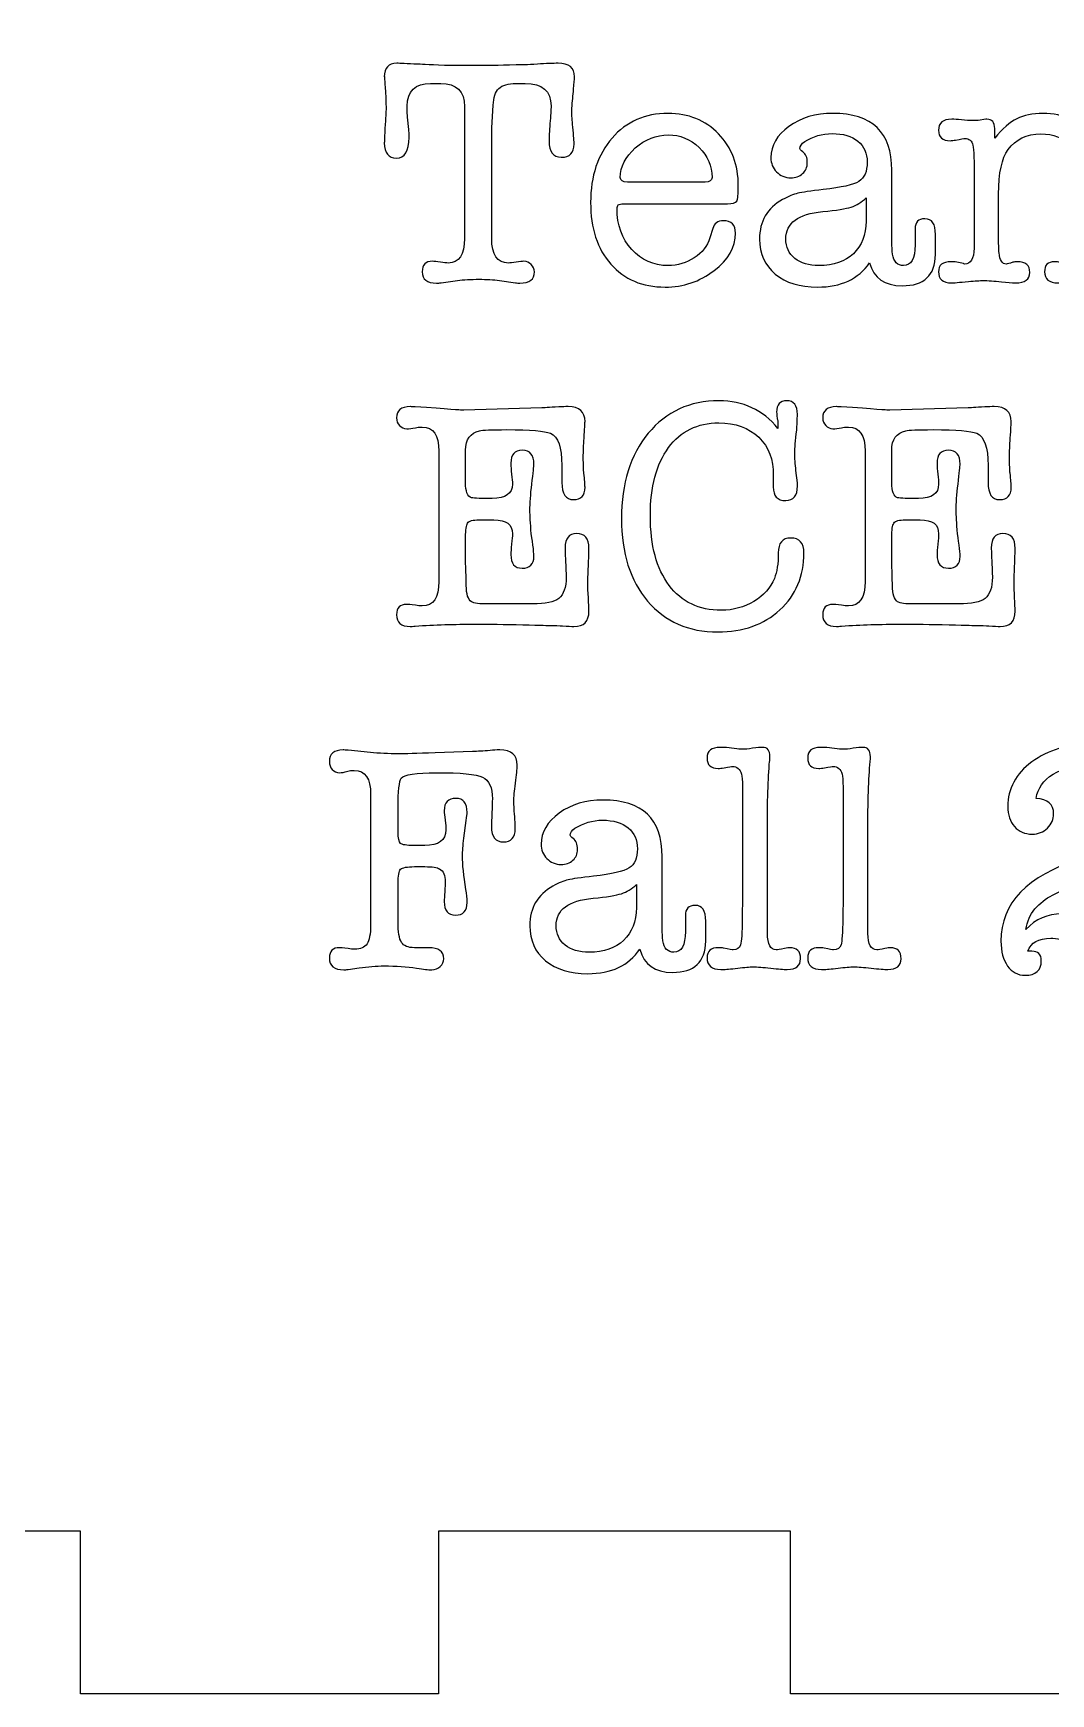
# Model space of a CAD drawing. Extents: x 0.2 to 23.8, y -15.9 to -0.1.
# Drawn here: x 7.492 to 8.274, y -12.626 to -11.35 of the extents above; entities that cross this region are included whole.
import ezdxf

# ---------------------------------------------------------------- set-up
doc = ezdxf.new("R2010")
doc.units = 0
doc.layers.add('LAYER_1', color=7, linetype='CONTINUOUS')

# ---------------------------------------------------------------- blocks, each defined once
blk = doc.blocks.new('BLOCK_30')
at = {"layer": 'LAYER_1', "color": 250}
for points, knots in [([(7.8447, -11.5076), (7.8447, -11.5202), (7.849, -11.5264), (7.8575, -11.5264), (7.8588, -11.5264), (7.8608, -11.5262), (7.8635, -11.5258), (7.8662, -11.5254), (7.8682, -11.5251), (7.8695, -11.5251), (7.8717, -11.5251), (7.8735, -11.5259), (7.8751, -11.5275), (7.8767, -11.5291), (7.8775, -11.531), (7.8775, -11.5331), (7.8775, -11.539), (7.8738, -11.5419), (7.8663, -11.5419), (7.8659, -11.5419), (7.8654, -11.5419), (7.8648, -11.5419), (7.8639, -11.5417), (7.8633, -11.5417), (7.863, -11.5417), (7.863, -11.5417), (7.8507, -11.5399), (7.8507, -11.5399), (7.8461, -11.5392), (7.8408, -11.5389), (7.835, -11.5389), (7.8287, -11.5389), (7.8231, -11.5392), (7.8183, -11.5399), (7.8183, -11.5399), (7.8058, -11.5417), (7.8058, -11.5417), (7.8053, -11.5417), (7.8047, -11.5417), (7.804, -11.5419), (7.8032, -11.5419), (7.8026, -11.5419), (7.8023, -11.5419), (7.7949, -11.5419), (7.7913, -11.539), (7.7913, -11.5331), (7.7913, -11.5278), (7.7939, -11.5251), (7.7992, -11.5251), (7.8006, -11.5251), (7.8026, -11.5254), (7.8053, -11.5258), (7.8079, -11.5262), (7.8099, -11.5264), (7.8113, -11.5264), (7.8196, -11.5264), (7.8238, -11.5202), (7.8238, -11.5076), (7.8238, -11.5076), (7.8238, -11.4902), (7.8238, -11.4902), (7.8238, -11.4902), (7.8238, -11.4682), (7.8238, -11.4682), (7.8238, -11.4682), (7.8238, -11.4469), (7.8238, -11.4469), (7.8238, -11.4469), (7.8238, -11.4062), (7.8238, -11.4062), (7.8238, -11.3943), (7.8177, -11.3884), (7.8055, -11.3884), (7.8055, -11.3884), (7.7977, -11.3884), (7.7977, -11.3884), (7.7858, -11.3884), (7.7798, -11.3942), (7.7798, -11.4059), (7.7798, -11.4101), (7.7798, -11.4129), (7.78, -11.4144), (7.78, -11.4144), (7.781, -11.4237), (7.781, -11.4237), (7.7812, -11.4251), (7.7812, -11.4272), (7.7812, -11.4299), (7.7812, -11.4404), (7.778, -11.4457), (7.7715, -11.4457), (7.7653, -11.4457), (7.7622, -11.4418), (7.7622, -11.4341), (7.7622, -11.432), (7.7624, -11.4282), (7.7627, -11.4229), (7.7633, -11.4149), (7.7635, -11.4098), (7.7635, -11.4076), (7.7635, -11.4035), (7.7634, -11.3991), (7.7631, -11.3947), (7.7625, -11.3858), (7.7622, -11.3821), (7.7622, -11.3834), (7.7622, -11.3764), (7.7654, -11.3729), (7.7717, -11.3729), (7.7741, -11.3729), (7.7795, -11.3732), (7.788, -11.3736), (7.7888, -11.3736), (7.7956, -11.374), (7.8084, -11.3746), (7.8084, -11.3746), (7.8369, -11.3746), (7.8369, -11.3746), (7.8402, -11.3746), (7.8491, -11.3745), (7.8636, -11.3742), (7.8667, -11.3742), (7.8721, -11.374), (7.8798, -11.3736), (7.8866, -11.3731), (7.8919, -11.3729), (7.8958, -11.3729), (7.9041, -11.3729), (7.9083, -11.3763), (7.9083, -11.3832), (7.9083, -11.3832), (7.9083, -11.3837), (7.9083, -11.3837), (7.9083, -11.3853), (7.908, -11.3884), (7.9076, -11.3929), (7.9072, -11.3974), (7.9068, -11.4022), (7.9062, -11.4074), (7.9062, -11.4074), (7.9062, -11.4101), (7.9062, -11.4101), (7.9062, -11.4127), (7.9065, -11.4166), (7.907, -11.4219), (7.9077, -11.4289), (7.908, -11.4332), (7.908, -11.4349), (7.908, -11.4417), (7.9048, -11.4451), (7.8982, -11.4451), (7.8919, -11.4451), (7.8888, -11.441), (7.8888, -11.4326), (7.8888, -11.4296), (7.889, -11.4251), (7.8895, -11.4192), (7.89, -11.4132), (7.8903, -11.4087), (7.8903, -11.4057), (7.8903, -11.3942), (7.8837, -11.3884), (7.8705, -11.3884), (7.8705, -11.3884), (7.8635, -11.3884), (7.8635, -11.3884), (7.8573, -11.3884), (7.8529, -11.3897), (7.8502, -11.3923), (7.8476, -11.3949), (7.8461, -11.3991), (7.8458, -11.4052), (7.8458, -11.4052), (7.8447, -11.4226), (7.8447, -11.4226), (7.8447, -11.4226), (7.8447, -11.5076), (7.8447, -11.5076)], [0, 0, 0, 0, 1, 1, 1, 2, 2, 2, 3, 3, 3, 4, 4, 4, 5, 5, 5, 6, 6, 6, 7, 7, 7, 8, 8, 8, 9, 9, 9, 10, 10, 10, 11, 11, 11, 12, 12, 12, 13, 13, 13, 14, 14, 14, 15, 15, 15, 16, 16, 16, 17, 17, 17, 18, 18, 18, 19, 19, 19, 20, 20, 20, 21, 21, 21, 22, 22, 22, 23, 23, 23, 24, 24, 24, 25, 25, 25, 26, 26, 26, 27, 27, 27, 28, 28, 28, 29, 29, 29, 30, 30, 30, 31, 31, 31, 32, 32, 32, 33, 33, 33, 34, 34, 34, 35, 35, 35, 36, 36, 36, 37, 37, 37, 38, 38, 38, 39, 39, 39, 40, 40, 40, 41, 41, 41, 42, 42, 42, 43, 43, 43, 44, 44, 44, 45, 45, 45, 46, 46, 46, 47, 47, 47, 48, 48, 48, 49, 49, 49, 50, 50, 50, 51, 51, 51, 52, 52, 52, 53, 53, 53, 54, 54, 54, 55, 55, 55, 56, 56, 56, 57, 57, 57, 58, 58, 58, 59, 59, 59, 59]), ([(8.0342, -11.4671), (8.0342, -11.4735), (8.0338, -11.4774), (8.033, -11.4788), (8.0322, -11.4802), (8.0297, -11.4809), (8.0258, -11.4809), (8.0258, -11.4809), (7.9462, -11.4809), (7.9462, -11.4809), (7.9441, -11.4809), (7.9427, -11.4812), (7.942, -11.4818), (7.9413, -11.4824), (7.941, -11.4833), (7.941, -11.4846), (7.941, -11.4972), (7.9447, -11.5076), (7.9523, -11.5159), (7.9597, -11.5242), (7.9691, -11.5284), (7.9802, -11.5284), (7.9876, -11.5284), (7.9943, -11.5264), (8.0004, -11.5224), (8.0065, -11.5184), (8.0104, -11.5133), (8.0122, -11.5071), (8.0122, -11.5071), (8.0145, -11.4999), (8.0145, -11.4999), (8.0157, -11.4959), (8.0184, -11.4939), (8.0227, -11.4939), (8.0289, -11.4939), (8.032, -11.4971), (8.032, -11.5034), (8.032, -11.5142), (8.0265, -11.5239), (8.0155, -11.5323), (8.0045, -11.5407), (7.992, -11.5449), (7.978, -11.5449), (7.9605, -11.5449), (7.9466, -11.539), (7.9362, -11.5273), (7.9259, -11.5155), (7.9207, -11.4997), (7.9207, -11.4799), (7.9207, -11.4596), (7.9262, -11.4431), (7.9372, -11.4304), (7.9482, -11.4177), (7.9626, -11.4114), (7.9802, -11.4114), (7.9959, -11.4114), (8.0088, -11.4167), (8.019, -11.4272), (8.0292, -11.4376), (8.0342, -11.451), (8.0342, -11.4671)], [0, 0, 0, 0, 1, 1, 1, 2, 2, 2, 3, 3, 3, 4, 4, 4, 5, 5, 5, 6, 6, 6, 7, 7, 7, 8, 8, 8, 9, 9, 9, 10, 10, 10, 11, 11, 11, 12, 12, 12, 13, 13, 13, 14, 14, 14, 15, 15, 15, 16, 16, 16, 17, 17, 17, 18, 18, 18, 19, 19, 19, 20, 20, 20, 20]), ([(8.1602, -11.5439), (8.1466, -11.5439), (8.1382, -11.538), (8.135, -11.5262), (8.1265, -11.5387), (8.1132, -11.5449), (8.095, -11.5449), (8.0815, -11.5449), (8.0707, -11.5416), (8.0626, -11.5349), (8.0545, -11.5282), (8.0505, -11.5193), (8.0505, -11.5082), (8.0505, -11.4943), (8.0564, -11.4841), (8.0682, -11.4776), (8.0727, -11.4752), (8.0766, -11.4735), (8.0799, -11.4728), (8.0831, -11.472), (8.0897, -11.4711), (8.0995, -11.4699), (8.1135, -11.4684), (8.1226, -11.4663), (8.1269, -11.4637), (8.1311, -11.461), (8.1332, -11.4561), (8.1332, -11.4489), (8.1332, -11.4421), (8.1309, -11.4367), (8.1261, -11.4328), (8.1214, -11.4289), (8.1147, -11.4269), (8.1062, -11.4269), (8.0987, -11.4269), (8.0917, -11.429), (8.0852, -11.4331), (8.0827, -11.4348), (8.0815, -11.4366), (8.0815, -11.4384), (8.0815, -11.4391), (8.0822, -11.4399), (8.0837, -11.4409), (8.0861, -11.4426), (8.0872, -11.4454), (8.0872, -11.4494), (8.0872, -11.4527), (8.086, -11.4555), (8.0836, -11.4577), (8.0812, -11.4598), (8.0782, -11.4609), (8.0745, -11.4609), (8.0702, -11.4609), (8.0665, -11.4594), (8.0636, -11.4564), (8.0607, -11.4534), (8.0592, -11.4497), (8.0592, -11.4454), (8.0592, -11.4361), (8.0639, -11.4281), (8.0731, -11.4214), (8.0824, -11.4147), (8.0936, -11.4114), (8.1067, -11.4114), (8.1371, -11.4114), (8.1522, -11.426), (8.1522, -11.4551), (8.1522, -11.4551), (8.1522, -11.5055), (8.1522, -11.5055), (8.1522, -11.5134), (8.1524, -11.5182), (8.1527, -11.5197), (8.1537, -11.5255), (8.1566, -11.5284), (8.1612, -11.5284), (8.1671, -11.5284), (8.17, -11.5231), (8.17, -11.5125), (8.17, -11.5125), (8.17, -11.5003), (8.17, -11.5003), (8.17, -11.495), (8.1725, -11.4924), (8.1776, -11.4924), (8.183, -11.4924), (8.1857, -11.4964), (8.1857, -11.5044), (8.1857, -11.5044), (8.1857, -11.5057), (8.1857, -11.5057), (8.1857, -11.5057), (8.1857, -11.5199), (8.1857, -11.5199), (8.1854, -11.5359), (8.1769, -11.5439), (8.1602, -11.5439)], [0, 0, 0, 0, 1, 1, 1, 2, 2, 2, 3, 3, 3, 4, 4, 4, 5, 5, 5, 6, 6, 6, 7, 7, 7, 8, 8, 8, 9, 9, 9, 10, 10, 10, 11, 11, 11, 12, 12, 12, 13, 13, 13, 14, 14, 14, 15, 15, 15, 16, 16, 16, 17, 17, 17, 18, 18, 18, 19, 19, 19, 20, 20, 20, 21, 21, 21, 22, 22, 22, 23, 23, 23, 24, 24, 24, 25, 25, 25, 26, 26, 26, 27, 27, 27, 28, 28, 28, 29, 29, 29, 30, 30, 30, 31, 31, 31, 32, 32, 32, 32]), ([(8.2312, -11.4231), (8.2312, -11.4231), (8.2312, -11.4304), (8.2312, -11.4304), (8.2372, -11.4232), (8.2429, -11.4183), (8.2482, -11.4155), (8.2536, -11.4128), (8.2602, -11.4114), (8.2682, -11.4114), (8.2846, -11.4114), (8.2966, -11.4177), (8.3042, -11.4304), (8.3099, -11.4234), (8.3157, -11.4185), (8.3215, -11.4156), (8.3273, -11.4128), (8.3348, -11.4114), (8.344, -11.4114), (8.3535, -11.4114), (8.362, -11.4134), (8.3695, -11.4174), (8.3778, -11.4219), (8.3836, -11.4283), (8.3867, -11.4365), (8.3889, -11.442), (8.39, -11.4506), (8.39, -11.4625), (8.39, -11.4625), (8.39, -11.4868), (8.39, -11.4868), (8.39, -11.4868), (8.39, -11.5056), (8.39, -11.5056), (8.39, -11.5125), (8.3901, -11.5166), (8.3902, -11.5181), (8.3911, -11.5241), (8.3932, -11.5272), (8.3967, -11.5272), (8.3978, -11.5272), (8.3996, -11.5269), (8.4019, -11.5263), (8.4042, -11.5257), (8.4059, -11.5254), (8.4071, -11.5254), (8.4129, -11.5254), (8.4157, -11.5279), (8.4157, -11.5329), (8.4157, -11.5387), (8.4124, -11.5417), (8.4057, -11.5417), (8.4032, -11.5417), (8.3994, -11.5414), (8.3944, -11.5408), (8.3893, -11.5402), (8.3854, -11.5399), (8.3827, -11.5399), (8.3799, -11.5399), (8.3758, -11.5402), (8.3704, -11.5408), (8.3649, -11.5414), (8.3608, -11.5417), (8.358, -11.5417), (8.351, -11.5417), (8.3475, -11.5387), (8.3475, -11.5329), (8.3475, -11.5279), (8.3502, -11.5254), (8.3555, -11.5254), (8.3562, -11.5254), (8.3578, -11.5256), (8.3605, -11.5259), (8.3615, -11.5262), (8.3628, -11.5264), (8.3645, -11.5264), (8.3673, -11.5264), (8.3691, -11.525), (8.3699, -11.5221), (8.3706, -11.5193), (8.3711, -11.5122), (8.3712, -11.5009), (8.3712, -11.5009), (8.3712, -11.4856), (8.3712, -11.4856), (8.3712, -11.4856), (8.3712, -11.4691), (8.3712, -11.4691), (8.3712, -11.4577), (8.3704, -11.4493), (8.3686, -11.444), (8.3669, -11.4388), (8.3636, -11.4347), (8.3588, -11.4317), (8.354, -11.4286), (8.3485, -11.4272), (8.3424, -11.4272), (8.3306, -11.4272), (8.3224, -11.4312), (8.3177, -11.4394), (8.3141, -11.4459), (8.3122, -11.4572), (8.3122, -11.4734), (8.3122, -11.4734), (8.3122, -11.4911), (8.3122, -11.4911), (8.3122, -11.5068), (8.3126, -11.5166), (8.3134, -11.5205), (8.3141, -11.5244), (8.3161, -11.5264), (8.3192, -11.5264), (8.3202, -11.5264), (8.3217, -11.5262), (8.3236, -11.5259), (8.3255, -11.5256), (8.327, -11.5254), (8.328, -11.5254), (8.3303, -11.5254), (8.3323, -11.5262), (8.3339, -11.5277), (8.3354, -11.5293), (8.3362, -11.5312), (8.3362, -11.5335), (8.3362, -11.5389), (8.3323, -11.5417), (8.3245, -11.5417), (8.322, -11.5417), (8.3183, -11.5413), (8.3134, -11.5406), (8.3085, -11.54), (8.3047, -11.5396), (8.3022, -11.5396), (8.2987, -11.5396), (8.2949, -11.54), (8.2907, -11.5406), (8.2866, -11.5413), (8.2829, -11.5417), (8.2797, -11.5417), (8.2729, -11.5417), (8.2695, -11.5388), (8.2695, -11.5331), (8.2695, -11.528), (8.272, -11.5254), (8.277, -11.5254), (8.2788, -11.5254), (8.2802, -11.5256), (8.2812, -11.5261), (8.2836, -11.5268), (8.2853, -11.5272), (8.2865, -11.5272), (8.2905, -11.5272), (8.2926, -11.5229), (8.2927, -11.5143), (8.2927, -11.5143), (8.2935, -11.5025), (8.2935, -11.5025), (8.2935, -11.4988), (8.2935, -11.4952), (8.2935, -11.4917), (8.2935, -11.4887), (8.2935, -11.4871), (8.2935, -11.487), (8.2935, -11.487), (8.2935, -11.4661), (8.2935, -11.4661), (8.2935, -11.4515), (8.2915, -11.4414), (8.2876, -11.4357), (8.2837, -11.43), (8.2767, -11.4272), (8.2667, -11.4272), (8.2557, -11.4272), (8.2473, -11.4312), (8.2415, -11.4392), (8.2367, -11.4457), (8.2342, -11.4571), (8.2342, -11.4734), (8.2342, -11.4734), (8.2342, -11.5068), (8.2342, -11.5068), (8.2342, -11.5135), (8.2343, -11.5174), (8.2345, -11.5186), (8.2352, -11.5243), (8.237, -11.5272), (8.24, -11.5272), (8.2408, -11.5272), (8.2426, -11.5267), (8.2452, -11.5258), (8.2456, -11.5258), (8.2461, -11.5256), (8.2467, -11.5254), (8.2474, -11.5254), (8.248, -11.5254), (8.2485, -11.5254), (8.255, -11.5254), (8.2582, -11.5281), (8.2582, -11.5337), (8.2582, -11.539), (8.2545, -11.5417), (8.247, -11.5417), (8.2442, -11.5417), (8.2407, -11.5414), (8.2365, -11.5409), (8.2308, -11.5402), (8.226, -11.5399), (8.222, -11.5399), (8.22, -11.5399), (8.2163, -11.5401), (8.211, -11.5406), (8.2038, -11.5413), (8.1995, -11.5417), (8.198, -11.5417), (8.1913, -11.5417), (8.188, -11.5388), (8.188, -11.5331), (8.188, -11.528), (8.1912, -11.5254), (8.1977, -11.5254), (8.198, -11.5254), (8.1985, -11.5254), (8.1992, -11.5254), (8.1999, -11.5256), (8.2004, -11.5256), (8.2007, -11.5256), (8.2007, -11.5256), (8.2071, -11.5269), (8.2071, -11.5269), (8.2073, -11.5271), (8.2076, -11.5272), (8.2081, -11.5272), (8.2127, -11.5272), (8.2152, -11.5231), (8.2155, -11.5149), (8.2155, -11.5149), (8.2155, -11.5007), (8.2155, -11.5007), (8.2155, -11.5007), (8.2155, -11.4624), (8.2155, -11.4624), (8.2155, -11.4482), (8.2151, -11.4394), (8.2144, -11.4359), (8.2136, -11.4324), (8.2116, -11.4307), (8.2082, -11.4307), (8.2076, -11.4307), (8.2052, -11.4311), (8.2012, -11.4319), (8.1996, -11.4322), (8.1982, -11.4324), (8.1972, -11.4324), (8.1911, -11.4324), (8.188, -11.4297), (8.188, -11.4244), (8.188, -11.4187), (8.1914, -11.4159), (8.1982, -11.4159), (8.2001, -11.4159), (8.2026, -11.4161), (8.2057, -11.4164), (8.2089, -11.4167), (8.2117, -11.4169), (8.214, -11.4169), (8.2148, -11.4169), (8.2157, -11.4169), (8.2167, -11.4169), (8.2177, -11.4169), (8.2183, -11.4169), (8.2185, -11.4169), (8.2185, -11.4169), (8.2245, -11.4159), (8.2245, -11.4159), (8.2245, -11.4159), (8.2252, -11.4159), (8.2252, -11.4159), (8.2292, -11.4159), (8.2312, -11.4183), (8.2312, -11.4231)], [0, 0, 0, 0, 1, 1, 1, 2, 2, 2, 3, 3, 3, 4, 4, 4, 5, 5, 5, 6, 6, 6, 7, 7, 7, 8, 8, 8, 9, 9, 9, 10, 10, 10, 11, 11, 11, 12, 12, 12, 13, 13, 13, 14, 14, 14, 15, 15, 15, 16, 16, 16, 17, 17, 17, 18, 18, 18, 19, 19, 19, 20, 20, 20, 21, 21, 21, 22, 22, 22, 23, 23, 23, 24, 24, 24, 25, 25, 25, 26, 26, 26, 27, 27, 27, 28, 28, 28, 29, 29, 29, 30, 30, 30, 31, 31, 31, 32, 32, 32, 33, 33, 33, 34, 34, 34, 35, 35, 35, 36, 36, 36, 37, 37, 37, 38, 38, 38, 39, 39, 39, 40, 40, 40, 41, 41, 41, 42, 42, 42, 43, 43, 43, 44, 44, 44, 45, 45, 45, 46, 46, 46, 47, 47, 47, 48, 48, 48, 49, 49, 49, 50, 50, 50, 51, 51, 51, 52, 52, 52, 53, 53, 53, 54, 54, 54, 55, 55, 55, 56, 56, 56, 57, 57, 57, 58, 58, 58, 59, 59, 59, 60, 60, 60, 61, 61, 61, 62, 62, 62, 63, 63, 63, 64, 64, 64, 65, 65, 65, 66, 66, 66, 67, 67, 67, 68, 68, 68, 69, 69, 69, 70, 70, 70, 71, 71, 71, 72, 72, 72, 73, 73, 73, 74, 74, 74, 75, 75, 75, 76, 76, 76, 77, 77, 77, 78, 78, 78, 79, 79, 79, 80, 80, 80, 81, 81, 81, 82, 82, 82, 83, 83, 83, 84, 84, 84, 85, 85, 85, 86, 86, 86, 87, 87, 87, 88, 88, 88, 89, 89, 89, 90, 90, 90, 91, 91, 91, 92, 92, 92, 93, 93, 93, 93]), ([(7.9435, -11.4607), (7.9435, -11.463), (7.9453, -11.4642), (7.949, -11.4642), (7.949, -11.4642), (8.0087, -11.4642), (8.0087, -11.4642), (8.0122, -11.4642), (8.014, -11.463), (8.014, -11.4607), (8.014, -11.4518), (8.0107, -11.4441), (8.004, -11.4376), (7.9973, -11.4312), (7.9895, -11.4279), (7.9805, -11.4279), (7.9712, -11.4279), (7.9627, -11.4313), (7.955, -11.438), (7.9473, -11.4448), (7.9435, -11.4523), (7.9435, -11.4607)], [0, 0, 0, 0, 1, 1, 1, 2, 2, 2, 3, 3, 3, 4, 4, 4, 5, 5, 5, 6, 6, 6, 7, 7, 7, 7]), ([(8.1325, -11.4942), (8.1325, -11.4942), (8.1325, -11.4764), (8.1325, -11.4764), (8.1288, -11.4797), (8.125, -11.4821), (8.1209, -11.4834), (8.1168, -11.4847), (8.1096, -11.4859), (8.0991, -11.4869), (8.0802, -11.4887), (8.0707, -11.4957), (8.0707, -11.5079), (8.0707, -11.5142), (8.073, -11.5192), (8.0776, -11.5229), (8.0822, -11.5266), (8.0884, -11.5284), (8.0962, -11.5284), (8.1074, -11.5284), (8.1162, -11.5254), (8.1226, -11.5193), (8.129, -11.5132), (8.1323, -11.5048), (8.1325, -11.4942)], [0, 0, 0, 0, 1, 1, 1, 2, 2, 2, 3, 3, 3, 4, 4, 4, 5, 5, 5, 6, 6, 6, 7, 7, 7, 8, 8, 8, 8]), ([(7.8041, -11.671), (7.8041, -11.6587), (7.7999, -11.6525), (7.7914, -11.6525), (7.789, -11.6525), (7.7873, -11.6527), (7.7861, -11.653), (7.7835, -11.6535), (7.7812, -11.6538), (7.7794, -11.6538), (7.7772, -11.6538), (7.7754, -11.653), (7.7739, -11.6514), (7.7724, -11.6498), (7.7716, -11.6479), (7.7716, -11.6455), (7.7716, -11.6397), (7.7751, -11.6368), (7.7821, -11.6368), (7.7823, -11.6368), (7.7835, -11.6369), (7.7858, -11.637), (7.8107, -11.6387), (7.8224, -11.6395), (7.8207, -11.6395), (7.8207, -11.6395), (7.8232, -11.6395), (7.8232, -11.6395), (7.8232, -11.6395), (7.8832, -11.6378), (7.8832, -11.6378), (7.8844, -11.6378), (7.8887, -11.6375), (7.8962, -11.637), (7.8989, -11.6369), (7.9013, -11.6368), (7.9034, -11.6368), (7.912, -11.6368), (7.9164, -11.6406), (7.9164, -11.6483), (7.9164, -11.6496), (7.9161, -11.6539), (7.9157, -11.661), (7.9153, -11.6664), (7.9151, -11.6713), (7.9151, -11.6758), (7.9151, -11.6816), (7.9153, -11.6857), (7.9155, -11.688), (7.9161, -11.6929), (7.9164, -11.6965), (7.9164, -11.6988), (7.9164, -11.7051), (7.9134, -11.7083), (7.9075, -11.7083), (7.9016, -11.7083), (7.8986, -11.7039), (7.8986, -11.695), (7.8986, -11.695), (7.8986, -11.682), (7.8986, -11.682), (7.8986, -11.668), (7.8957, -11.6598), (7.8899, -11.6573), (7.8855, -11.6554), (7.8744, -11.6545), (7.8564, -11.6545), (7.8445, -11.6545), (7.8375, -11.6548), (7.8354, -11.6553), (7.8282, -11.6571), (7.8246, -11.6621), (7.8246, -11.6703), (7.8246, -11.6703), (7.8246, -11.6815), (7.8246, -11.6815), (7.8246, -11.6829), (7.8246, -11.6847), (7.8246, -11.687), (7.8246, -11.6894), (7.8246, -11.691), (7.8246, -11.692), (7.8246, -11.692), (7.8246, -11.6953), (7.8246, -11.6953), (7.8246, -11.702), (7.8261, -11.7058), (7.8291, -11.7068), (7.8302, -11.7071), (7.8322, -11.7073), (7.835, -11.7073), (7.835, -11.7073), (7.8451, -11.7073), (7.8451, -11.7073), (7.8554, -11.7073), (7.8606, -11.7037), (7.8606, -11.6965), (7.8606, -11.6945), (7.8604, -11.692), (7.86, -11.6888), (7.8596, -11.6856), (7.8594, -11.6828), (7.8594, -11.6803), (7.8594, -11.6736), (7.8623, -11.6703), (7.8682, -11.6703), (7.8742, -11.6703), (7.8771, -11.6739), (7.8771, -11.681), (7.8771, -11.6824), (7.8766, -11.6875), (7.8755, -11.6965), (7.8746, -11.7042), (7.8741, -11.711), (7.8741, -11.7168), (7.8741, -11.7201), (7.8745, -11.726), (7.8751, -11.7345), (7.8753, -11.7359), (7.8757, -11.7388), (7.8764, -11.7433), (7.8769, -11.747), (7.8771, -11.7499), (7.8771, -11.752), (7.8771, -11.758), (7.8741, -11.761), (7.8681, -11.761), (7.8623, -11.761), (7.8594, -11.7575), (7.8594, -11.7505), (7.8594, -11.7487), (7.8596, -11.746), (7.86, -11.7425), (7.8604, -11.739), (7.8606, -11.7364), (7.8606, -11.7345), (7.8606, -11.7274), (7.8559, -11.7238), (7.8464, -11.7238), (7.8464, -11.7238), (7.8351, -11.7238), (7.8351, -11.7238), (7.8303, -11.7238), (7.8273, -11.7246), (7.8262, -11.7263), (7.8252, -11.728), (7.8246, -11.7315), (7.8246, -11.737), (7.8246, -11.737), (7.8246, -11.7525), (7.8246, -11.7525), (7.8246, -11.7552), (7.8247, -11.7588), (7.8249, -11.7633), (7.825, -11.7688), (7.8251, -11.7725), (7.8251, -11.7743), (7.8253, -11.781), (7.8266, -11.7851), (7.8291, -11.7868), (7.831, -11.788), (7.8353, -11.7885), (7.8421, -11.7885), (7.8421, -11.7885), (7.8761, -11.7885), (7.8761, -11.7885), (7.886, -11.7885), (7.8927, -11.7871), (7.8964, -11.7842), (7.9, -11.7812), (7.9019, -11.7758), (7.9019, -11.7678), (7.9019, -11.7653), (7.9017, -11.7616), (7.9015, -11.7567), (7.9012, -11.7517), (7.9011, -11.748), (7.9011, -11.7455), (7.9011, -11.738), (7.9041, -11.7343), (7.91, -11.7343), (7.9162, -11.7343), (7.9194, -11.7381), (7.9194, -11.7458), (7.9194, -11.7488), (7.9192, -11.7534), (7.919, -11.7595), (7.9187, -11.7657), (7.9186, -11.7703), (7.9186, -11.7733), (7.9186, -11.7756), (7.9187, -11.7791), (7.919, -11.7837), (7.9192, -11.7882), (7.9194, -11.7917), (7.9194, -11.794), (7.9194, -11.8019), (7.9155, -11.8058), (7.9079, -11.8058), (7.906, -11.8058), (7.9031, -11.8056), (7.8991, -11.8053), (7.8971, -11.8051), (7.8935, -11.805), (7.8881, -11.805), (7.8893, -11.805), (7.8828, -11.8049), (7.8686, -11.8045), (7.8545, -11.8042), (7.8422, -11.804), (7.8319, -11.804), (7.8162, -11.804), (7.8009, -11.8045), (7.7859, -11.8055), (7.7852, -11.8055), (7.7845, -11.8056), (7.7836, -11.8058), (7.7828, -11.8058), (7.7823, -11.8058), (7.7821, -11.8058), (7.7751, -11.8058), (7.7716, -11.8028), (7.7716, -11.7968), (7.7716, -11.7914), (7.7742, -11.7888), (7.7794, -11.7888), (7.7802, -11.7888), (7.7825, -11.789), (7.7861, -11.7893), (7.788, -11.7898), (7.7897, -11.79), (7.7914, -11.79), (7.7999, -11.79), (7.8041, -11.7838), (7.8041, -11.7713), (7.8041, -11.7713), (7.8041, -11.671), (7.8041, -11.671)], [0, 0, 0, 0, 1, 1, 1, 2, 2, 2, 3, 3, 3, 4, 4, 4, 5, 5, 5, 6, 6, 6, 7, 7, 7, 8, 8, 8, 9, 9, 9, 10, 10, 10, 11, 11, 11, 12, 12, 12, 13, 13, 13, 14, 14, 14, 15, 15, 15, 16, 16, 16, 17, 17, 17, 18, 18, 18, 19, 19, 19, 20, 20, 20, 21, 21, 21, 22, 22, 22, 23, 23, 23, 24, 24, 24, 25, 25, 25, 26, 26, 26, 27, 27, 27, 28, 28, 28, 29, 29, 29, 30, 30, 30, 31, 31, 31, 32, 32, 32, 33, 33, 33, 34, 34, 34, 35, 35, 35, 36, 36, 36, 37, 37, 37, 38, 38, 38, 39, 39, 39, 40, 40, 40, 41, 41, 41, 42, 42, 42, 43, 43, 43, 44, 44, 44, 45, 45, 45, 46, 46, 46, 47, 47, 47, 48, 48, 48, 49, 49, 49, 50, 50, 50, 51, 51, 51, 52, 52, 52, 53, 53, 53, 54, 54, 54, 55, 55, 55, 56, 56, 56, 57, 57, 57, 58, 58, 58, 59, 59, 59, 60, 60, 60, 61, 61, 61, 62, 62, 62, 63, 63, 63, 64, 64, 64, 65, 65, 65, 66, 66, 66, 67, 67, 67, 68, 68, 68, 69, 69, 69, 70, 70, 70, 71, 71, 71, 72, 72, 72, 73, 73, 73, 74, 74, 74, 75, 75, 75, 76, 76, 76, 77, 77, 77, 78, 78, 78, 79, 79, 79, 79]), ([(8.0194, -11.6323), (8.0379, -11.6323), (8.053, -11.6394), (8.0646, -11.6535), (8.0646, -11.6535), (8.0646, -11.6507), (8.0646, -11.6507), (8.0646, -11.6499), (8.0646, -11.6489), (8.0646, -11.6479), (8.0643, -11.6469), (8.0641, -11.6463), (8.0641, -11.6461), (8.0638, -11.6424), (8.0636, -11.6407), (8.0636, -11.641), (8.0636, -11.6352), (8.0662, -11.6323), (8.0714, -11.6323), (8.0769, -11.6323), (8.0796, -11.6358), (8.0796, -11.6428), (8.0796, -11.6441), (8.0794, -11.6481), (8.0791, -11.6548), (8.0781, -11.6631), (8.0776, -11.6689), (8.0776, -11.672), (8.0776, -11.6765), (8.0779, -11.6811), (8.0785, -11.6858), (8.0785, -11.6858), (8.0796, -11.6953), (8.0796, -11.6953), (8.0796, -11.6953), (8.0796, -11.6978), (8.0796, -11.6978), (8.0796, -11.7053), (8.0766, -11.709), (8.0706, -11.709), (8.0641, -11.709), (8.061, -11.7055), (8.0611, -11.6984), (8.0611, -11.6984), (8.0611, -11.6895), (8.0611, -11.6895), (8.0614, -11.6776), (8.0577, -11.6679), (8.0499, -11.6604), (8.0421, -11.653), (8.0319, -11.6493), (8.0192, -11.6493), (8.0028, -11.6493), (7.9899, -11.6556), (7.9806, -11.6683), (7.9713, -11.681), (7.9666, -11.6985), (7.9666, -11.7208), (7.9666, -11.7436), (7.9714, -11.7614), (7.981, -11.7742), (7.9906, -11.7869), (8.004, -11.7933), (8.0211, -11.7933), (8.0304, -11.7933), (8.0388, -11.791), (8.0462, -11.7865), (8.0537, -11.782), (8.0589, -11.7761), (8.0619, -11.7688), (8.0639, -11.764), (8.0649, -11.7575), (8.0649, -11.7493), (8.0649, -11.7416), (8.068, -11.7378), (8.0744, -11.7378), (8.0812, -11.7378), (8.0846, -11.7416), (8.0846, -11.7493), (8.0846, -11.7671), (8.0785, -11.7817), (8.0661, -11.793), (8.0538, -11.8044), (8.0379, -11.81), (8.0184, -11.81), (7.9959, -11.81), (7.9779, -11.8021), (7.9645, -11.7863), (7.9511, -11.7705), (7.9444, -11.7494), (7.9444, -11.723), (7.9444, -11.6959), (7.9512, -11.674), (7.965, -11.6573), (7.9787, -11.6406), (7.9969, -11.6323), (8.0194, -11.6323)], [0, 0, 0, 0, 1, 1, 1, 2, 2, 2, 3, 3, 3, 4, 4, 4, 5, 5, 5, 6, 6, 6, 7, 7, 7, 8, 8, 8, 9, 9, 9, 10, 10, 10, 11, 11, 11, 12, 12, 12, 13, 13, 13, 14, 14, 14, 15, 15, 15, 16, 16, 16, 17, 17, 17, 18, 18, 18, 19, 19, 19, 20, 20, 20, 21, 21, 21, 22, 22, 22, 23, 23, 23, 24, 24, 24, 25, 25, 25, 26, 26, 26, 27, 27, 27, 28, 28, 28, 29, 29, 29, 30, 30, 30, 31, 31, 31, 32, 32, 32, 32]), ([(8.1316, -11.671), (8.1316, -11.6587), (8.1274, -11.6525), (8.1189, -11.6525), (8.1165, -11.6525), (8.1148, -11.6527), (8.1136, -11.653), (8.1109, -11.6535), (8.1087, -11.6538), (8.1069, -11.6538), (8.1047, -11.6538), (8.1029, -11.653), (8.1014, -11.6514), (8.0999, -11.6498), (8.0991, -11.6479), (8.0991, -11.6455), (8.0991, -11.6397), (8.1026, -11.6368), (8.1096, -11.6368), (8.1097, -11.6368), (8.111, -11.6369), (8.1133, -11.637), (8.1382, -11.6387), (8.1499, -11.6395), (8.1482, -11.6395), (8.1482, -11.6395), (8.1507, -11.6395), (8.1507, -11.6395), (8.1507, -11.6395), (8.2107, -11.6378), (8.2107, -11.6378), (8.2119, -11.6378), (8.2162, -11.6375), (8.2237, -11.637), (8.2263, -11.6369), (8.2287, -11.6368), (8.2309, -11.6368), (8.2395, -11.6368), (8.2439, -11.6406), (8.2439, -11.6483), (8.2439, -11.6496), (8.2436, -11.6539), (8.2432, -11.661), (8.2428, -11.6664), (8.2426, -11.6713), (8.2426, -11.6758), (8.2426, -11.6816), (8.2428, -11.6857), (8.243, -11.688), (8.2436, -11.6929), (8.2439, -11.6965), (8.2439, -11.6988), (8.2439, -11.7051), (8.2409, -11.7083), (8.235, -11.7083), (8.2291, -11.7083), (8.2261, -11.7039), (8.2261, -11.695), (8.2261, -11.695), (8.2261, -11.682), (8.2261, -11.682), (8.2261, -11.668), (8.2232, -11.6598), (8.2174, -11.6573), (8.213, -11.6554), (8.2019, -11.6545), (8.1839, -11.6545), (8.172, -11.6545), (8.165, -11.6548), (8.1629, -11.6553), (8.1557, -11.6571), (8.1521, -11.6621), (8.1521, -11.6703), (8.1521, -11.6703), (8.1521, -11.6815), (8.1521, -11.6815), (8.1521, -11.6829), (8.1521, -11.6847), (8.1521, -11.687), (8.1521, -11.6894), (8.1521, -11.691), (8.1521, -11.692), (8.1521, -11.692), (8.1521, -11.6953), (8.1521, -11.6953), (8.1521, -11.702), (8.1536, -11.7058), (8.1566, -11.7068), (8.1577, -11.7071), (8.1597, -11.7073), (8.1625, -11.7073), (8.1625, -11.7073), (8.1726, -11.7073), (8.1726, -11.7073), (8.1829, -11.7073), (8.1881, -11.7037), (8.1881, -11.6965), (8.1881, -11.6945), (8.1879, -11.692), (8.1875, -11.6888), (8.1871, -11.6856), (8.1869, -11.6828), (8.1869, -11.6803), (8.1869, -11.6736), (8.1898, -11.6703), (8.1957, -11.6703), (8.2017, -11.6703), (8.2046, -11.6739), (8.2046, -11.681), (8.2046, -11.6824), (8.2041, -11.6875), (8.203, -11.6965), (8.2021, -11.7042), (8.2016, -11.711), (8.2016, -11.7168), (8.2016, -11.7201), (8.2019, -11.726), (8.2026, -11.7345), (8.2028, -11.7359), (8.2032, -11.7388), (8.2039, -11.7433), (8.2044, -11.747), (8.2046, -11.7499), (8.2046, -11.752), (8.2046, -11.758), (8.2016, -11.761), (8.1956, -11.761), (8.1898, -11.761), (8.1869, -11.7575), (8.1869, -11.7505), (8.1869, -11.7487), (8.1871, -11.746), (8.1875, -11.7425), (8.1879, -11.739), (8.1881, -11.7364), (8.1881, -11.7345), (8.1881, -11.7274), (8.1834, -11.7238), (8.1739, -11.7238), (8.1739, -11.7238), (8.1626, -11.7238), (8.1626, -11.7238), (8.1578, -11.7238), (8.1548, -11.7246), (8.1537, -11.7263), (8.1527, -11.728), (8.1521, -11.7315), (8.1521, -11.737), (8.1521, -11.737), (8.1521, -11.7525), (8.1521, -11.7525), (8.1521, -11.7552), (8.1522, -11.7588), (8.1524, -11.7633), (8.1525, -11.7688), (8.1526, -11.7725), (8.1526, -11.7743), (8.1528, -11.781), (8.1541, -11.7851), (8.1566, -11.7868), (8.1584, -11.788), (8.1628, -11.7885), (8.1696, -11.7885), (8.1696, -11.7885), (8.2036, -11.7885), (8.2036, -11.7885), (8.2134, -11.7885), (8.2202, -11.7871), (8.2239, -11.7842), (8.2275, -11.7812), (8.2294, -11.7758), (8.2294, -11.7678), (8.2294, -11.7653), (8.2292, -11.7616), (8.229, -11.7567), (8.2287, -11.7517), (8.2286, -11.748), (8.2286, -11.7455), (8.2286, -11.738), (8.2316, -11.7343), (8.2375, -11.7343), (8.2437, -11.7343), (8.2469, -11.7381), (8.2469, -11.7458), (8.2469, -11.7488), (8.2467, -11.7534), (8.2465, -11.7595), (8.2462, -11.7657), (8.2461, -11.7703), (8.2461, -11.7733), (8.2461, -11.7756), (8.2462, -11.7791), (8.2465, -11.7837), (8.2467, -11.7882), (8.2469, -11.7917), (8.2469, -11.794), (8.2469, -11.8019), (8.243, -11.8058), (8.2354, -11.8058), (8.2335, -11.8058), (8.2306, -11.8056), (8.2266, -11.8053), (8.2246, -11.8051), (8.2209, -11.805), (8.2156, -11.805), (8.2168, -11.805), (8.2103, -11.8049), (8.1961, -11.8045), (8.1819, -11.8042), (8.1697, -11.804), (8.1594, -11.804), (8.1437, -11.804), (8.1284, -11.8045), (8.1134, -11.8055), (8.1127, -11.8055), (8.1119, -11.8056), (8.1111, -11.8058), (8.1103, -11.8058), (8.1098, -11.8058), (8.1096, -11.8058), (8.1026, -11.8058), (8.0991, -11.8028), (8.0991, -11.7968), (8.0991, -11.7914), (8.1017, -11.7888), (8.1069, -11.7888), (8.1077, -11.7888), (8.11, -11.789), (8.1136, -11.7893), (8.1155, -11.7898), (8.1172, -11.79), (8.1189, -11.79), (8.1274, -11.79), (8.1316, -11.7838), (8.1316, -11.7713), (8.1316, -11.7713), (8.1316, -11.671), (8.1316, -11.671)], [0, 0, 0, 0, 1, 1, 1, 2, 2, 2, 3, 3, 3, 4, 4, 4, 5, 5, 5, 6, 6, 6, 7, 7, 7, 8, 8, 8, 9, 9, 9, 10, 10, 10, 11, 11, 11, 12, 12, 12, 13, 13, 13, 14, 14, 14, 15, 15, 15, 16, 16, 16, 17, 17, 17, 18, 18, 18, 19, 19, 19, 20, 20, 20, 21, 21, 21, 22, 22, 22, 23, 23, 23, 24, 24, 24, 25, 25, 25, 26, 26, 26, 27, 27, 27, 28, 28, 28, 29, 29, 29, 30, 30, 30, 31, 31, 31, 32, 32, 32, 33, 33, 33, 34, 34, 34, 35, 35, 35, 36, 36, 36, 37, 37, 37, 38, 38, 38, 39, 39, 39, 40, 40, 40, 41, 41, 41, 42, 42, 42, 43, 43, 43, 44, 44, 44, 45, 45, 45, 46, 46, 46, 47, 47, 47, 48, 48, 48, 49, 49, 49, 50, 50, 50, 51, 51, 51, 52, 52, 52, 53, 53, 53, 54, 54, 54, 55, 55, 55, 56, 56, 56, 57, 57, 57, 58, 58, 58, 59, 59, 59, 60, 60, 60, 61, 61, 61, 62, 62, 62, 63, 63, 63, 64, 64, 64, 65, 65, 65, 66, 66, 66, 67, 67, 67, 68, 68, 68, 69, 69, 69, 70, 70, 70, 71, 71, 71, 72, 72, 72, 73, 73, 73, 74, 74, 74, 75, 75, 75, 76, 76, 76, 77, 77, 77, 78, 78, 78, 79, 79, 79, 79]), ([(8.2621, -12.0229), (8.2584, -12.0273), (8.2561, -12.0325), (8.2552, -12.0387), (8.2627, -12.0307), (8.2718, -12.0267), (8.2825, -12.0267), (8.2923, -12.0267), (8.3027, -12.031), (8.3135, -12.0397), (8.3255, -12.0492), (8.3347, -12.0539), (8.3412, -12.0539), (8.3459, -12.0539), (8.3497, -12.0524), (8.3526, -12.0493), (8.3555, -12.0462), (8.357, -12.0423), (8.357, -12.0374), (8.357, -12.0358), (8.3567, -12.0339), (8.356, -12.0319), (8.3533, -12.0346), (8.3503, -12.0359), (8.347, -12.0359), (8.3398, -12.0359), (8.3362, -12.0324), (8.3362, -12.0254), (8.3362, -12.0216), (8.3377, -12.0184), (8.3405, -12.0159), (8.3433, -12.0134), (8.3471, -12.0122), (8.3517, -12.0122), (8.3579, -12.0122), (8.3629, -12.0144), (8.3666, -12.0188), (8.3704, -12.0232), (8.3722, -12.0291), (8.3722, -12.0364), (8.3722, -12.0468), (8.369, -12.0556), (8.3625, -12.0629), (8.356, -12.0703), (8.3481, -12.0739), (8.3387, -12.0739), (8.3299, -12.0739), (8.3193, -12.0692), (8.3069, -12.0597), (8.2945, -12.0502), (8.2836, -12.0454), (8.2742, -12.0454), (8.2649, -12.0454), (8.2591, -12.0488), (8.2567, -12.0554), (8.2584, -12.0554), (8.2594, -12.0554), (8.2597, -12.0554), (8.2646, -12.0554), (8.267, -12.0578), (8.267, -12.0627), (8.267, -12.0702), (8.2628, -12.0739), (8.2545, -12.0739), (8.249, -12.0739), (8.2445, -12.0715), (8.2411, -12.0668), (8.2377, -12.0621), (8.236, -12.0557), (8.236, -12.0477), (8.236, -12.0185), (8.2561, -11.9975), (8.2962, -11.9847), (8.2962, -11.9847), (8.3142, -11.9789), (8.3142, -11.9789), (8.3344, -11.9724), (8.3445, -11.9615), (8.3445, -11.9462), (8.3445, -11.9358), (8.3409, -11.9277), (8.3336, -11.9217), (8.3264, -11.9157), (8.3164, -11.9127), (8.3037, -11.9127), (8.2926, -11.9127), (8.2833, -11.9149), (8.276, -11.9194), (8.2687, -11.9239), (8.2643, -11.9301), (8.263, -11.9379), (8.272, -11.9386), (8.2765, -11.9425), (8.2765, -11.9497), (8.2765, -11.954), (8.2749, -11.9577), (8.2717, -11.9608), (8.2686, -11.9639), (8.2647, -11.9654), (8.26, -11.9654), (8.2543, -11.9654), (8.2498, -11.9635), (8.2464, -11.9596), (8.243, -11.9556), (8.2412, -11.9505), (8.2412, -11.9442), (8.2412, -11.9305), (8.2474, -11.9191), (8.2597, -11.9099), (8.2721, -11.9008), (8.2873, -11.8962), (8.3055, -11.8962), (8.3232, -11.8962), (8.3376, -11.9008), (8.3489, -11.91), (8.3601, -11.9193), (8.3657, -11.9313), (8.3657, -11.9459), (8.3657, -11.9559), (8.363, -11.9648), (8.3576, -11.9724), (8.3522, -11.9801), (8.3447, -11.9858), (8.335, -11.9897), (8.332, -11.9908), (8.322, -11.9943), (8.305, -12.0002), (8.2928, -12.0043), (8.2831, -12.0083), (8.2757, -12.0122), (8.2704, -12.015), (8.2659, -12.0186), (8.2621, -12.0229)], [0, 0, 0, 0, 1, 1, 1, 2, 2, 2, 3, 3, 3, 4, 4, 4, 5, 5, 5, 6, 6, 6, 7, 7, 7, 8, 8, 8, 9, 9, 9, 10, 10, 10, 11, 11, 11, 12, 12, 12, 13, 13, 13, 14, 14, 14, 15, 15, 15, 16, 16, 16, 17, 17, 17, 18, 18, 18, 19, 19, 19, 20, 20, 20, 21, 21, 21, 22, 22, 22, 23, 23, 23, 24, 24, 24, 25, 25, 25, 26, 26, 26, 27, 27, 27, 28, 28, 28, 29, 29, 29, 30, 30, 30, 31, 31, 31, 32, 32, 32, 33, 33, 33, 34, 34, 34, 35, 35, 35, 36, 36, 36, 37, 37, 37, 38, 38, 38, 39, 39, 39, 40, 40, 40, 41, 41, 41, 42, 42, 42, 43, 43, 43, 44, 44, 44, 44]), ([(7.7517, -11.9957), (7.7517, -11.9957), (7.7517, -11.9747), (7.7517, -11.9747), (7.7517, -11.9747), (7.7517, -11.9349), (7.7517, -11.9349), (7.7517, -11.9226), (7.7475, -11.9164), (7.7391, -11.9164), (7.737, -11.9164), (7.7353, -11.9167), (7.7341, -11.9171), (7.7315, -11.9178), (7.7293, -11.9182), (7.7277, -11.9182), (7.7255, -11.9182), (7.7237, -11.9174), (7.7222, -11.9157), (7.7207, -11.9141), (7.72, -11.9121), (7.72, -11.9097), (7.72, -11.9037), (7.7235, -11.9007), (7.7305, -11.9007), (7.7313, -11.9007), (7.7326, -11.9008), (7.7343, -11.9009), (7.7343, -11.9009), (7.7515, -11.9027), (7.7515, -11.9027), (7.758, -11.9033), (7.7653, -11.9037), (7.7732, -11.9037), (7.7776, -11.9037), (7.7869, -11.9034), (7.8012, -11.9029), (7.8012, -11.9029), (7.83, -11.9019), (7.83, -11.9019), (7.8338, -11.9018), (7.8383, -11.9015), (7.8435, -11.9012), (7.8458, -11.9009), (7.8483, -11.9007), (7.851, -11.9007), (7.8598, -11.9007), (7.8643, -11.9046), (7.8643, -11.9124), (7.8643, -11.9154), (7.8638, -11.92), (7.863, -11.9262), (7.8622, -11.9323), (7.8617, -11.937), (7.8617, -11.9402), (7.8617, -11.9428), (7.8619, -11.9462), (7.8623, -11.9502), (7.8626, -11.9542), (7.8628, -11.9578), (7.8628, -11.9612), (7.8628, -11.968), (7.8597, -11.9714), (7.8538, -11.9714), (7.8476, -11.9714), (7.8445, -11.9675), (7.8445, -11.9597), (7.8445, -11.9574), (7.8446, -11.9538), (7.8449, -11.949), (7.8451, -11.9442), (7.8452, -11.9407), (7.8452, -11.9383), (7.8452, -11.9295), (7.8428, -11.924), (7.8377, -11.9217), (7.8328, -11.9193), (7.8209, -11.9182), (7.8023, -11.9182), (7.7864, -11.9182), (7.7774, -11.9196), (7.7752, -11.9224), (7.7736, -11.9246), (7.7728, -11.9323), (7.7728, -11.9454), (7.7728, -11.9454), (7.7728, -11.9639), (7.7728, -11.9639), (7.7728, -11.9686), (7.7734, -11.9715), (7.7746, -11.9725), (7.7759, -11.9736), (7.7793, -11.9742), (7.785, -11.9742), (7.785, -11.9742), (7.7932, -11.9742), (7.7932, -11.9742), (7.8041, -11.9742), (7.8095, -11.9702), (7.8095, -11.9622), (7.8095, -11.9603), (7.8093, -11.9578), (7.8089, -11.9547), (7.8085, -11.9515), (7.8082, -11.9491), (7.8082, -11.9474), (7.8082, -11.9411), (7.8113, -11.9379), (7.8172, -11.9379), (7.8229, -11.9379), (7.8258, -11.9416), (7.8258, -11.9489), (7.8258, -11.9499), (7.8256, -11.9519), (7.8252, -11.9549), (7.8252, -11.9549), (7.8234, -11.9684), (7.8234, -11.9684), (7.8226, -11.9744), (7.8223, -11.9789), (7.8223, -11.9819), (7.8223, -11.9888), (7.8231, -11.9974), (7.8249, -12.0079), (7.8255, -12.0114), (7.8258, -12.0148), (7.8258, -12.0179), (7.8258, -12.0244), (7.8227, -12.0277), (7.8168, -12.0277), (7.8111, -12.0277), (7.8082, -12.0242), (7.8082, -12.0172), (7.8082, -12.0155), (7.8084, -12.013), (7.8086, -12.0097), (7.8089, -12.0063), (7.809, -12.0038), (7.809, -12.0022), (7.809, -11.997), (7.8076, -11.9937), (7.8047, -11.9922), (7.8029, -11.991), (7.7991, -11.9904), (7.7932, -11.9904), (7.7932, -11.9904), (7.7855, -11.9904), (7.7855, -11.9904), (7.7797, -11.9904), (7.7761, -11.9911), (7.7747, -11.9924), (7.7734, -11.9937), (7.7728, -11.9974), (7.7728, -12.0033), (7.7728, -12.0033), (7.7728, -12.0328), (7.7728, -12.0328), (7.7728, -12.0406), (7.7736, -12.0459), (7.7754, -12.0486), (7.7771, -12.0513), (7.7804, -12.0527), (7.7853, -12.0527), (7.7864, -12.0527), (7.7882, -12.0527), (7.7908, -12.0527), (7.7932, -12.0527), (7.7951, -12.0527), (7.7963, -12.0527), (7.8039, -12.0527), (7.8078, -12.0555), (7.8078, -12.0612), (7.8078, -12.0635), (7.8069, -12.0655), (7.8051, -12.0672), (7.8034, -12.0688), (7.8012, -12.0697), (7.7987, -12.0697), (7.7961, -12.0697), (7.7922, -12.0693), (7.787, -12.0684), (7.7797, -12.0673), (7.7713, -12.0667), (7.762, -12.0667), (7.756, -12.0667), (7.7496, -12.0672), (7.7428, -12.0682), (7.7428, -12.0682), (7.7343, -12.0694), (7.7343, -12.0694), (7.7338, -12.0694), (7.7332, -12.0695), (7.7325, -12.0697), (7.7318, -12.0697), (7.7313, -12.0697), (7.731, -12.0697), (7.7237, -12.0697), (7.72, -12.0667), (7.72, -12.0607), (7.72, -12.0553), (7.7226, -12.0527), (7.7277, -12.0527), (7.7284, -12.0527), (7.7306, -12.0528), (7.7343, -12.0532), (7.7361, -12.0537), (7.7378, -12.0539), (7.7395, -12.0539), (7.744, -12.0539), (7.7471, -12.0526), (7.7489, -12.0498), (7.7506, -12.0471), (7.7516, -12.0422), (7.7517, -12.0352), (7.7517, -12.0352), (7.7517, -11.9957), (7.7517, -11.9957)], [0, 0, 0, 0, 1, 1, 1, 2, 2, 2, 3, 3, 3, 4, 4, 4, 5, 5, 5, 6, 6, 6, 7, 7, 7, 8, 8, 8, 9, 9, 9, 10, 10, 10, 11, 11, 11, 12, 12, 12, 13, 13, 13, 14, 14, 14, 15, 15, 15, 16, 16, 16, 17, 17, 17, 18, 18, 18, 19, 19, 19, 20, 20, 20, 21, 21, 21, 22, 22, 22, 23, 23, 23, 24, 24, 24, 25, 25, 25, 26, 26, 26, 27, 27, 27, 28, 28, 28, 29, 29, 29, 30, 30, 30, 31, 31, 31, 32, 32, 32, 33, 33, 33, 34, 34, 34, 35, 35, 35, 36, 36, 36, 37, 37, 37, 38, 38, 38, 39, 39, 39, 40, 40, 40, 41, 41, 41, 42, 42, 42, 43, 43, 43, 44, 44, 44, 45, 45, 45, 46, 46, 46, 47, 47, 47, 48, 48, 48, 49, 49, 49, 50, 50, 50, 51, 51, 51, 52, 52, 52, 53, 53, 53, 54, 54, 54, 55, 55, 55, 56, 56, 56, 57, 57, 57, 58, 58, 58, 59, 59, 59, 60, 60, 60, 61, 61, 61, 62, 62, 62, 63, 63, 63, 64, 64, 64, 65, 65, 65, 66, 66, 66, 67, 67, 67, 68, 68, 68, 69, 69, 69, 70, 70, 70, 71, 71, 71, 72, 72, 72, 72]), ([(8.0565, -11.9641), (8.0565, -11.9641), (8.0565, -12.0417), (8.0565, -12.0417), (8.0567, -12.0502), (8.0589, -12.0544), (8.0633, -12.0544), (8.0643, -12.0544), (8.0664, -12.054), (8.0696, -12.0532), (8.0716, -12.0528), (8.073, -12.0527), (8.0737, -12.0527), (8.0792, -12.0527), (8.082, -12.0555), (8.082, -12.0612), (8.082, -12.0667), (8.0786, -12.0694), (8.0718, -12.0694), (8.0691, -12.0694), (8.0649, -12.0691), (8.0591, -12.0684), (8.0533, -12.0678), (8.0488, -12.0674), (8.0456, -12.0674), (8.043, -12.0674), (8.039, -12.0678), (8.0337, -12.0684), (8.0283, -12.0691), (8.0244, -12.0694), (8.022, -12.0694), (8.022, -12.0694), (8.0207, -12.0694), (8.0207, -12.0694), (8.0137, -12.0694), (8.0102, -12.0664), (8.0102, -12.0604), (8.0102, -12.0553), (8.0131, -12.0527), (8.0188, -12.0527), (8.0192, -12.0527), (8.0197, -12.0527), (8.0206, -12.0527), (8.0216, -12.0529), (8.0224, -12.053), (8.0229, -12.053), (8.0271, -12.054), (8.0295, -12.0544), (8.0302, -12.0544), (8.0332, -12.0544), (8.0351, -12.0531), (8.0359, -12.0505), (8.0366, -12.0479), (8.0371, -12.0412), (8.0372, -12.0303), (8.0372, -12.0303), (8.0375, -12.0128), (8.0375, -12.0128), (8.0375, -12.0128), (8.0375, -11.9739), (8.0375, -11.9739), (8.0375, -11.9739), (8.0375, -11.9292), (8.0375, -11.9292), (8.0373, -11.9242), (8.0371, -11.9209), (8.0367, -11.9192), (8.0356, -11.9154), (8.0332, -11.9134), (8.0297, -11.9134), (8.0292, -11.9134), (8.0271, -11.9138), (8.0232, -11.9144), (8.0214, -11.9148), (8.0199, -11.9149), (8.0187, -11.9149), (8.0131, -11.9149), (8.0102, -11.9123), (8.0102, -11.9069), (8.0102, -11.9014), (8.0136, -11.8987), (8.0202, -11.8987), (8.0221, -11.8987), (8.0237, -11.8988), (8.025, -11.8989), (8.025, -11.8989), (8.031, -11.8997), (8.031, -11.8997), (8.0337, -11.9), (8.0359, -11.9002), (8.0377, -11.9002), (8.0394, -11.9002), (8.0419, -11.8999), (8.0452, -11.8994), (8.0486, -11.8989), (8.0511, -11.8987), (8.0527, -11.8987), (8.0566, -11.8987), (8.0585, -11.9011), (8.0585, -11.9059), (8.0585, -11.9076), (8.0584, -11.9088), (8.0582, -11.9097), (8.0571, -11.9225), (8.0565, -11.9406), (8.0565, -11.9641)], [0, 0, 0, 0, 1, 1, 1, 2, 2, 2, 3, 3, 3, 4, 4, 4, 5, 5, 5, 6, 6, 6, 7, 7, 7, 8, 8, 8, 9, 9, 9, 10, 10, 10, 11, 11, 11, 12, 12, 12, 13, 13, 13, 14, 14, 14, 15, 15, 15, 16, 16, 16, 17, 17, 17, 18, 18, 18, 19, 19, 19, 20, 20, 20, 21, 21, 21, 22, 22, 22, 23, 23, 23, 24, 24, 24, 25, 25, 25, 26, 26, 26, 27, 27, 27, 28, 28, 28, 29, 29, 29, 30, 30, 30, 31, 31, 31, 32, 32, 32, 33, 33, 33, 34, 34, 34, 35, 35, 35, 35]), ([(8.1337, -11.9641), (8.1337, -11.9641), (8.1337, -12.0417), (8.1337, -12.0417), (8.1339, -12.0502), (8.1362, -12.0544), (8.1406, -12.0544), (8.1416, -12.0544), (8.1437, -12.054), (8.1469, -12.0532), (8.1489, -12.0528), (8.1502, -12.0527), (8.1509, -12.0527), (8.1565, -12.0527), (8.1592, -12.0555), (8.1592, -12.0612), (8.1592, -12.0667), (8.1558, -12.0694), (8.149, -12.0694), (8.1464, -12.0694), (8.1421, -12.0691), (8.1363, -12.0684), (8.1305, -12.0678), (8.126, -12.0674), (8.1229, -12.0674), (8.1202, -12.0674), (8.1162, -12.0678), (8.1109, -12.0684), (8.1056, -12.0691), (8.1017, -12.0694), (8.0992, -12.0694), (8.0992, -12.0694), (8.098, -12.0694), (8.098, -12.0694), (8.091, -12.0694), (8.0875, -12.0664), (8.0875, -12.0604), (8.0875, -12.0553), (8.0904, -12.0527), (8.0961, -12.0527), (8.0964, -12.0527), (8.097, -12.0527), (8.0978, -12.0527), (8.0988, -12.0529), (8.0996, -12.053), (8.1001, -12.053), (8.1043, -12.054), (8.1068, -12.0544), (8.1074, -12.0544), (8.1105, -12.0544), (8.1123, -12.0531), (8.1131, -12.0505), (8.1139, -12.0479), (8.1143, -12.0412), (8.1145, -12.0303), (8.1145, -12.0303), (8.1147, -12.0128), (8.1147, -12.0128), (8.1147, -12.0128), (8.1147, -11.9739), (8.1147, -11.9739), (8.1147, -11.9739), (8.1147, -11.9292), (8.1147, -11.9292), (8.1146, -11.9242), (8.1143, -11.9209), (8.114, -11.9192), (8.1128, -11.9154), (8.1105, -11.9134), (8.107, -11.9134), (8.1065, -11.9134), (8.1043, -11.9138), (8.1005, -11.9144), (8.0987, -11.9148), (8.0972, -11.9149), (8.096, -11.9149), (8.0903, -11.9149), (8.0875, -11.9123), (8.0875, -11.9069), (8.0875, -11.9014), (8.0908, -11.8987), (8.0975, -11.8987), (8.0993, -11.8987), (8.1009, -11.8988), (8.1022, -11.8989), (8.1022, -11.8989), (8.1082, -11.8997), (8.1082, -11.8997), (8.1109, -11.9), (8.1132, -11.9002), (8.115, -11.9002), (8.1167, -11.9002), (8.1192, -11.8999), (8.1225, -11.8994), (8.1258, -11.8989), (8.1283, -11.8987), (8.13, -11.8987), (8.1338, -11.8987), (8.1357, -11.9011), (8.1357, -11.9059), (8.1357, -11.9076), (8.1357, -11.9088), (8.1355, -11.9097), (8.1343, -11.9225), (8.1337, -11.9406), (8.1337, -11.9641)], [0, 0, 0, 0, 1, 1, 1, 2, 2, 2, 3, 3, 3, 4, 4, 4, 5, 5, 5, 6, 6, 6, 7, 7, 7, 8, 8, 8, 9, 9, 9, 10, 10, 10, 11, 11, 11, 12, 12, 12, 13, 13, 13, 14, 14, 14, 15, 15, 15, 16, 16, 16, 17, 17, 17, 18, 18, 18, 19, 19, 19, 20, 20, 20, 21, 21, 21, 22, 22, 22, 23, 23, 23, 24, 24, 24, 25, 25, 25, 26, 26, 26, 27, 27, 27, 28, 28, 28, 29, 29, 29, 30, 30, 30, 31, 31, 31, 32, 32, 32, 33, 33, 33, 34, 34, 34, 35, 35, 35, 35]), ([(7.9837, -12.0717), (7.9701, -12.0717), (7.9617, -12.0658), (7.9585, -12.0539), (7.95, -12.0664), (7.9367, -12.0727), (7.9185, -12.0727), (7.905, -12.0727), (7.8942, -12.0693), (7.8861, -12.0627), (7.878, -12.056), (7.874, -12.0471), (7.874, -12.0359), (7.874, -12.0221), (7.8799, -12.0119), (7.8917, -12.0054), (7.8962, -12.0029), (7.9001, -12.0013), (7.9034, -12.0006), (7.9066, -11.9998), (7.9132, -11.9988), (7.923, -11.9977), (7.937, -11.9962), (7.9461, -11.9941), (7.9504, -11.9914), (7.9546, -11.9888), (7.9567, -11.9838), (7.9567, -11.9767), (7.9567, -11.9698), (7.9544, -11.9645), (7.9496, -11.9606), (7.9449, -11.9566), (7.9382, -11.9547), (7.9297, -11.9547), (7.9222, -11.9547), (7.9152, -11.9568), (7.9087, -11.9609), (7.9062, -11.9626), (7.905, -11.9643), (7.905, -11.9662), (7.905, -11.9669), (7.9057, -11.9677), (7.9072, -11.9687), (7.9096, -11.9704), (7.9107, -11.9732), (7.9107, -11.9772), (7.9107, -11.9805), (7.9095, -11.9833), (7.9071, -11.9854), (7.9047, -11.9876), (7.9017, -11.9887), (7.898, -11.9887), (7.8937, -11.9887), (7.89, -11.9872), (7.8871, -11.9842), (7.8842, -11.9812), (7.8827, -11.9775), (7.8827, -11.9732), (7.8827, -11.9638), (7.8874, -11.9559), (7.8966, -11.9492), (7.9059, -11.9425), (7.9171, -11.9392), (7.9302, -11.9392), (7.9606, -11.9392), (7.9757, -11.9537), (7.9757, -11.9828), (7.9757, -11.9828), (7.9757, -12.0332), (7.9757, -12.0332), (7.9757, -12.0412), (7.9759, -12.046), (7.9762, -12.0474), (7.9772, -12.0533), (7.9801, -12.0562), (7.9847, -12.0562), (7.9906, -12.0562), (7.9935, -12.0509), (7.9935, -12.0403), (7.9935, -12.0403), (7.9935, -12.0281), (7.9935, -12.0281), (7.9935, -12.0228), (7.996, -12.0202), (8.0011, -12.0202), (8.0065, -12.0202), (8.0092, -12.0242), (8.0092, -12.0322), (8.0092, -12.0322), (8.0092, -12.0334), (8.0092, -12.0334), (8.0092, -12.0334), (8.0092, -12.0477), (8.0092, -12.0477), (8.0089, -12.0637), (8.0004, -12.0717), (7.9837, -12.0717)], [0, 0, 0, 0, 1, 1, 1, 2, 2, 2, 3, 3, 3, 4, 4, 4, 5, 5, 5, 6, 6, 6, 7, 7, 7, 8, 8, 8, 9, 9, 9, 10, 10, 10, 11, 11, 11, 12, 12, 12, 13, 13, 13, 14, 14, 14, 15, 15, 15, 16, 16, 16, 17, 17, 17, 18, 18, 18, 19, 19, 19, 20, 20, 20, 21, 21, 21, 22, 22, 22, 23, 23, 23, 24, 24, 24, 25, 25, 25, 26, 26, 26, 27, 27, 27, 28, 28, 28, 29, 29, 29, 30, 30, 30, 31, 31, 31, 32, 32, 32, 32]), ([(7.956, -12.0219), (7.956, -12.0219), (7.956, -12.0042), (7.956, -12.0042), (7.9523, -12.0075), (7.9485, -12.0098), (7.9444, -12.0112), (7.9403, -12.0125), (7.9331, -12.0137), (7.9226, -12.0147), (7.9037, -12.0165), (7.8942, -12.0235), (7.8942, -12.0357), (7.8942, -12.042), (7.8965, -12.047), (7.9011, -12.0507), (7.9057, -12.0543), (7.9119, -12.0562), (7.9197, -12.0562), (7.9309, -12.0562), (7.9397, -12.0531), (7.9461, -12.0471), (7.9525, -12.041), (7.9558, -12.0326), (7.956, -12.0219)], [0, 0, 0, 0, 1, 1, 1, 2, 2, 2, 3, 3, 3, 4, 4, 4, 5, 5, 5, 6, 6, 6, 7, 7, 7, 8, 8, 8, 8])]:
    blk.add_open_spline(points, degree=3, knots=knots, dxfattribs=at)

msp = doc.modelspace()

# ---------------------------------------------------------------- linework, layer by layer
at = {"layer": 'LAYER_1', "color": 250}
msp.add_lwpolyline([(8.3493, -12.6262), (8.0742, -12.6262), (8.0742, -12.5012), (7.8039, -12.5012), (7.8039, -12.6262), (7.5288, -12.6262), (7.5288, -12.5012), (7.2584, -12.5012), (7.2584, -12.6262), (6.9833, -12.6262), (6.9833, -12.5012), (6.7106, -12.5012), (6.7106, -3.4988)], dxfattribs=at)

# ---------------------------------------------------------------- block references
at = {"layer": 'LAYER_1'}
msp.add_blockref('BLOCK_30', (0, 0), dxfattribs=at)

doc.saveas('drawing.dxf')
